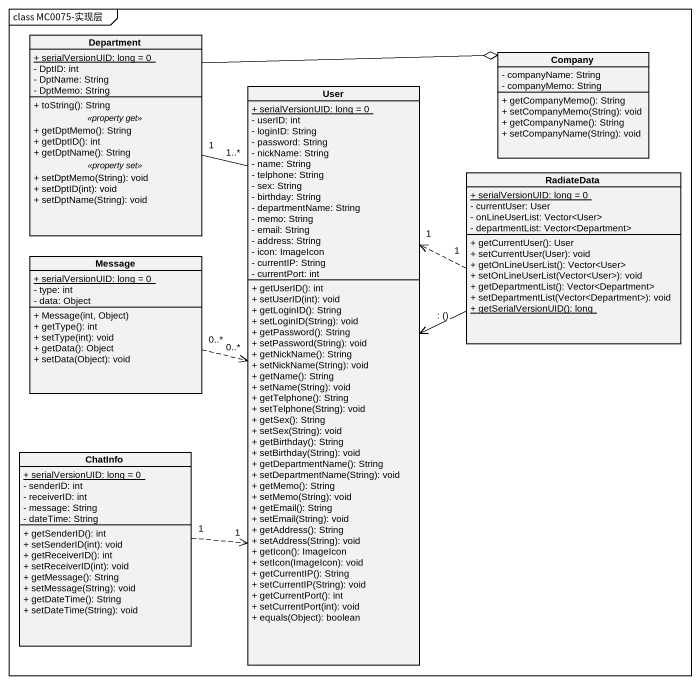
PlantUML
@startuml
mainframe class MC0075-实现层
hide circle
hide empty members
skinparam classAttributeIconSize 0
class Department {
  {static} + serialVersionUID: long = 0
  - DptID: int
  - DptName: String
  - DptMemo: String
  --
  + toString(): String
  .. <<property get>> ..
  + getDptMemo(): String
  + getDptID(): int
  + getDptName(): String
  .. <<property set>> ..
  + setDptMemo(String): void
  + setDptID(int): void
  + setDptName(String): void
}
class Company {
  - companyName: String
  - companyMemo: String
  + getCompanyMemo(): String
  + setCompanyMemo(String): void
  + getCompanyName(): String
  + setCompanyName(String): void
}
class User {
  {static} + serialVersionUID: long = 0
  - userID: int
  - loginID: String
  - password: String
  - nickName: String
  - name: String
  - telphone: String
  - sex: String
  - birthday: String
  - departmentName: String
  - memo: String
  - email: String
  - address: String
  - icon: ImageIcon
  - currentIP: String
  - currentPort: int
  + getUserID(): int
  + setUserID(int): void
  + getLoginID(): String
  + setLoginID(String): void
  + getPassword(): String
  + setPassword(String): void
  + getNickName(): String
  + setNickName(String): void
  + getName(): String
  + setName(String): void
  + getTelphone(): String
  + setTelphone(String): void
  + getSex(): String
  + setSex(String): void
  + getBirthday(): String
  + setBirthday(String): void
  + getDepartmentName(): String
  + setDepartmentName(String): void
  + getMemo(): String
  + setMemo(String): void
  + getEmail(): String
  + setEmail(String): void
  + getAddress(): String
  + setAddress(String): void
  + getIcon(): ImageIcon
  + setIcon(ImageIcon): void
  + getCurrentIP(): String
  + setCurrentIP(String): void
  + getCurrentPort(): int
  + setCurrentPort(int): void
  + equals(Object): boolean
}
class RadiateData {
  {static} + serialVersionUID: long = 0
  - currentUser: User
  - onLineUserList: Vector<User>
  - departmentList: Vector<Department>
  + getCurrentUser(): User
  + setCurrentUser(User): void
  + getOnLineUserList(): Vector<User>
  + setOnLineUserList(Vector<User>): void
  + getDepartmentList(): Vector<Department>
  + setDepartmentList(Vector<Department>): void
  {static} + getSerialVersionUID(): long
}
class Message {
  {static} + serialVersionUID: long = 0
  - type: int
  - data: Object
  + Message(int, Object)
  + getType(): int
  + setType(int): void
  + getData(): Object
  + setData(Object): void
}
class ChatInfo {
  {static} + serialVersionUID: long = 0
  - senderID: int
  - receiverID: int
  - message: String
  - dateTime: String
  + getSenderID(): int
  + setSenderID(int): void
  + getReceiverID(): int
  + setReceiverID(int): void
  + getMessage(): String
  + setMessage(String): void
  + getDateTime(): String
  + setDateTime(String): void
}
Department -right-o Company
Department "1" -- "1..*" User
RadiateData "1" .left.> "1" User
RadiateData -left-> User : : ()
Message "0..*" .right.> "0..*" User
ChatInfo "1" .up.> "1" User
@enduml
